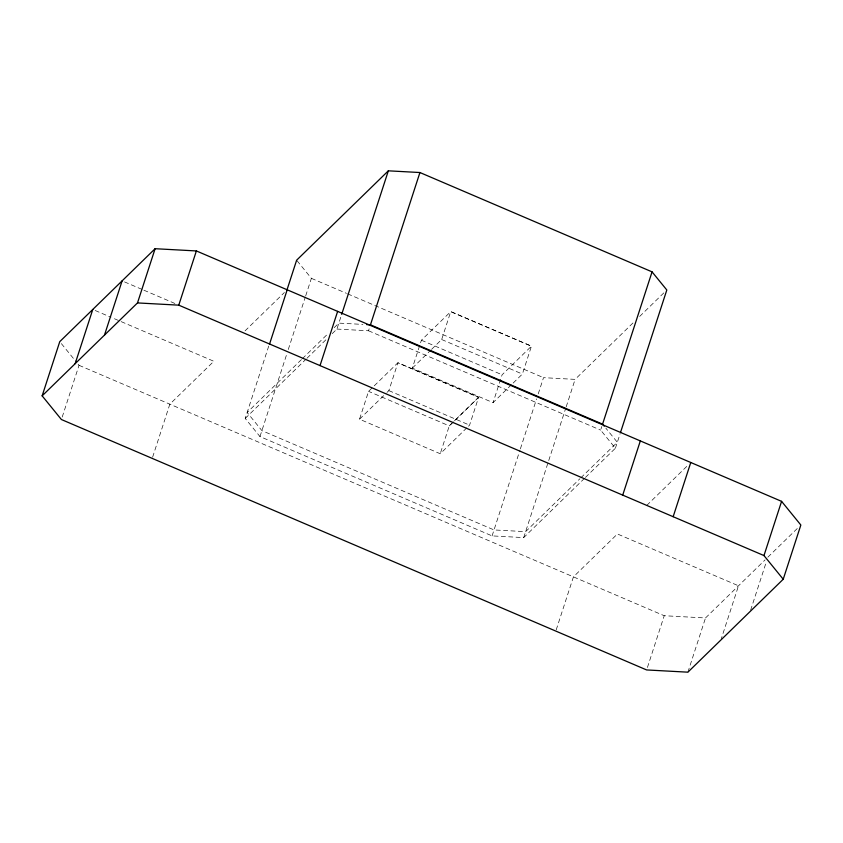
<?xml version="1.0" encoding="UTF-8"?>
<svg xmlns="http://www.w3.org/2000/svg" width="843" height="843" viewBox="0 0 843 843"><rect width="100%" height="100%" fill="white"/><g stroke="black" fill="none" stroke-linecap="round" stroke-linejoin="round"><path stroke-width="0.63" stroke-dasharray="4.21 3.16" d="M62.213 417.064L79.031 365.314L77.43 363.344M152.625 457.159L169.843 404.176L213.848 361.278L112.14 317.758M584.515 478.318L523.693 537.602L492.091 535.895L259.971 436.569L245.218 418.444L269.054 345.082M259.971 436.569L286.652 354.471M288.274 349.487L305.303 297.052M305.714 295.809L311.383 278.338L296.631 260.202M332.237 333.617L336.915 329.065L341.289 315.619M336.915 329.065L368.517 330.772L370.456 324.818M466.822 427.833L440.236 453.745L359.518 419.203L368.56 391.363L397.907 362.753L478.624 397.295L469.572 425.146L467.739 426.937M387.021 392.395L388.855 390.615L397.907 362.775L478.624 397.316L449.277 425.905L440.236 453.745M511.385 384.777L493.05 402.648L412.332 368.117L421.405 340.214L450.742 311.615L531.459 346.157L522.386 374.06L512.302 383.881M431.584 349.35L441.669 339.518L450.742 311.615L531.438 346.199L502.101 374.798L493.05 402.648M492.091 535.895L519.983 450.057M520.394 448.813L536.612 398.876M538.234 393.892L543.514 377.664L575.105 379.371L634.062 321.91M523.693 537.602L565.779 408.075M566.19 406.832L575.105 379.371M585.453 477.412L615.401 448.223L600.637 430.099L601.807 426.526M556.211 629.858L573.43 576.875L617.434 533.977L738.51 585.79L721.292 638.773M615.401 448.223L620.174 433.534M647.424 667.477L664.231 615.727L705.507 617.961L765.096 559.878M687.888 672.177L705.507 617.961M750.628 610.174L766.245 562.123M245.06 330.856L284.376 292.532M301.425 359.592L247.157 412.49L261.91 430.615L494.03 529.941L525.632 531.648L579.9 478.75M302.363 358.675L328.559 333.143M334.176 327.664L338.854 323.111L362.869 324.407M245.218 418.444L306.041 359.16M306.978 358.243L326.631 339.097M359.518 419.203L386.105 393.291M412.332 368.117L430.668 350.245M478.624 397.295L449.287 425.894L368.57 391.352M639.668 316.441L663.999 292.721M580.838 477.833L617.329 442.269L605.854 428.17M646.771 505.389L687.962 465.231M767.847 557.191L798.964 526.864M311.383 278.338L346.452 293.332M347.653 293.859L543.514 377.664M441.669 339.518L522.386 374.06M421.405 340.214L502.101 374.798M368.517 330.772L600.637 430.099M388.855 390.615L469.572 425.146M124.532 281.91L142.688 289.686M143.9 290.203L175.376 303.67M95.196 310.509L110.928 317.242M79.031 365.314L664.231 615.727M61.37 343.617L76.629 362.353"/><path stroke-width="1.26" d="M42.15 395.852L59.769 341.636L155.112 248.706L196.377 250.94L781.587 501.353L800.85 525.02L783.231 579.236L687.888 672.177L646.623 669.943L61.413 419.529L42.15 395.852L137.493 302.922L155.112 248.706M75.153 363.691L92.772 309.476M104.49 335.092L122.109 280.877M137.493 302.922L178.769 305.155L196.377 250.94M286.905 290.161L296.631 260.202L388.338 170.823L419.93 172.53L652.06 271.857L666.813 289.992L620.574 432.28M269.57 344.007L287.189 289.792M320.024 365.599L337.632 311.383M341.689 314.365L388.338 170.823M366.663 324.608L370.456 324.818L419.93 172.53M604.22 426.158L602.576 424.145L652.06 271.857M622.714 495.126L640.332 440.91M673.157 516.706L690.775 462.491M783.231 579.236L763.969 555.569L781.587 501.353M370.456 324.818L602.576 424.145M178.769 305.155L763.969 555.569"/></g></svg>
